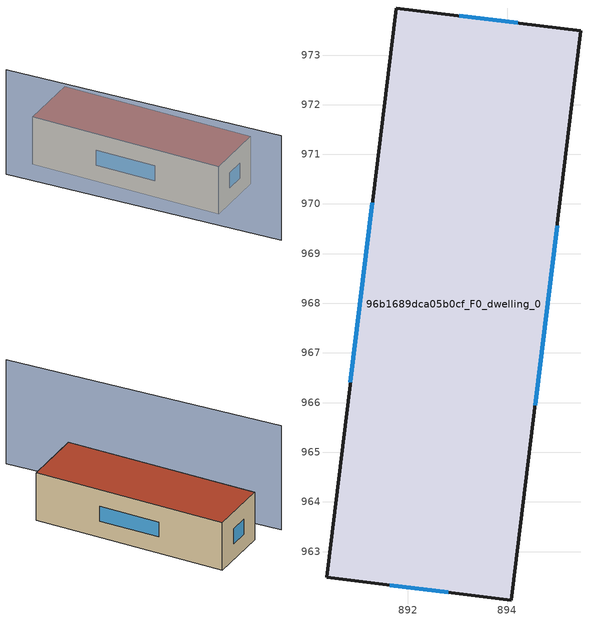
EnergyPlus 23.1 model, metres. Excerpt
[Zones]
96b1689dca05b0cf_F0_dwelling_0
 floor ground (EU_floor_Construction): 895.48,973.49 894.08,962.03 890.36,962.48 891.76,973.95 z0
 wall outside (EU_wall_Construction): 891.76,973.95 890.36,962.48 894.08,962.03 895.48,973.49 891.76,973.95 z0:3
 window (EU_Window_Construction): 891.28,970.02 890.84,966.41 / 894.21,973.65 893.04,973.79 / 894.56,965.95 895.01,969.57 / 891.64,962.32 892.81,962.18 z1.03:1.97
 roof outside (EU_roof_Construction): 894.08,962.03 895.48,973.49 891.76,973.95 890.36,962.48 z3
shading: 890.24,974.89 888.98,958.29 z0:6.6
[Building]
EU S2 Campaign: North Axis=0; Terrain=City; Solar Distribution=FullExterior
[Site:Location]
Cape.Town.Intl.AP: Latitude=-33.965; Longitude=18.602; Time Zone=2; Elevation=46
[SizingPeriod:WeatherFileDays]
AnnualSizingPeriod: Begin Month=1; Begin Day of Month=1; End Month=12; End Day of Month=31; Day of Week for Start Day=Monday; Use Weather File Daylight Saving Period=No; Use Weather File Rain and Snow Indicators=No
[MATERIAL]
EU_InternalMass_Material: Roughness=MediumRough; Thickness=0.1; Conductivity=1; Density=1800; Specific Heat=900; Thermal Absorptance=0.9; Solar Absorptance=0.7; Visible Absorptance=0.7
[MATERIAL:NOMASS] Roughness=MediumRough; Thermal Absorptance=0.9; Solar Absorptance=0.7; Visible Absorptance=0.7
Name | Thermal Resistance
EU_wall_NoMass | 0.493876
EU_roof_NoMass | 0.449382
EU_floor_NoMass | 1.25
[WINDOWMATERIAL:SIMPLEGLAZINGSYSTEM]
EU_Window_SimpleGlazing: UFactor=4.4; Solar Heat Gain Coefficient=0.85; Visible Transmittance=0.85
[CONSTRUCTION]
EU_wall_Construction: EU_wall_NoMass
EU_roof_Construction: EU_roof_NoMass
EU_floor_Construction: EU_floor_NoMass
EU_Window_Construction: EU_Window_SimpleGlazing
EU_InternalMass_Construction: EU_InternalMass_Material
[ZONE]
96b1689dca05b0cf_F0_dwelling_0: Type=1; Multiplier=1; Ceiling Height=autocalculate; Volume=129.988; Floor Area=autocalculate; Part of Total Floor Area=Yes
[INTERNALMASS]
96b1689dca05b0cf_F0_dwelling_0_EU_InternalMass: Construction=EU_InternalMass_Construction; Zone or ZoneList=96b1689dca05b0cf_F0_dwelling_0; Surface Area=43.3291
[OTHEREQUIPMENT]
EU_Step8_InternalGain_96b1689dca05b0cf_F0_dwelling_0_f000: Fuel Type=Electricity; Zone or ZoneList or Space or SpaceList=96b1689dca05b0cf_F0_dwelling_0; Schedule=EU_Step8_GainSchedule_96b1689dca05b0cf_F0_dwelling_0_f000; Design Level Calculation Method=Watts/Area; Power per Zone Floor Area=1; Fraction Latent=0; Fraction Radiant=0; Fraction Lost=0; Carbon Dioxide Generation Rate=0; EndUse Subcategory=EU_Step8_InternalGains
[ZONEVENTILATION:DESIGNFLOWRATE]
EU_ConstantAir_96b1689dca05b0cf_F0_dwelling_0: Zone or ZoneList or Space or SpaceList=96b1689dca05b0cf_F0_dwelling_0; Schedule=EU_AlwaysOn; Design Flow Rate Calculation Method=AirChanges/Hour; Air Changes per Hour=0.64; Ventilation Type=Natural; Fan Pressure Rise=0; Fan Total Efficiency=1; Constant Term Coefficient=1; Temperature Term Coefficient=0; Velocity Term Coefficient=0; Velocity Squared Term Coefficient=0; Minimum Indoor Temperature=-100; Maximum Indoor Temperature=100; Delta Temperature=-100; Minimum Outdoor Temperature=-100; Maximum Outdoor Temperature=100; Maximum Wind Speed=40
[HVACTEMPLATE:THERMOSTAT]
EU_HeatOnly_96b1689dca05b0cf_F0_dwelling_0: Constant Heating Setpoint=20; Constant Cooling Setpoint=50
[HVACTEMPLATE:ZONE:IDEALLOADSAIRSYSTEM]
96b1689dca05b0cf_F0_dwelling_0: Template Thermostat=EU_HeatOnly_96b1689dca05b0cf_F0_dwelling_0; System Availability Schedule=EU_AlwaysOn; Maximum Heating Supply Air Temperature=50; Minimum Cooling Supply Air Temperature=13; Maximum Heating Supply Air Humidity Ratio=0.0156; Minimum Cooling Supply Air Humidity Ratio=0.0077; Heating Limit=NoLimit; Cooling Limit=NoLimit; Heating Availability Schedule=EU_AlwaysOn; Cooling Availability Schedule=EU_CoolingOff; Dehumidification Control Type=ConstantSensibleHeatRatio; Cooling Sensible Heat Ratio=0.7; Dehumidification Setpoint=60; Humidification Control Type=None; Humidification Setpoint=30; Outdoor Air Method=None; Outdoor Air Flow Rate per Person=0.00944; Outdoor Air Flow Rate per Zone Floor Area=0; Outdoor Air Flow Rate per Zone=0; Demand Controlled Ventilation Type=None; Outdoor Air Economizer Type=NoEconomizer; Heat Recovery Type=None; Sensible Heat Recovery Effectiveness=0.7; Latent Heat Recovery Effectiveness=0.65
[SIZING:ZONE]
96b1689dca05b0cf_F0_dwelling_0: Zone Cooling Design Supply Air Temperature Input Method=SupplyAirTemperature; Zone Cooling Design Supply Air Temperature=13; Zone Heating Design Supply Air Temperature Input Method=SupplyAirTemperature; Zone Heating Design Supply Air Temperature=50; Zone Cooling Design Supply Air Humidity Ratio=0.008; Zone Heating Design Supply Air Humidity Ratio=0.008; Cooling Design Air Flow Method=DesignDay; Cooling Design Air Flow Rate=0; Cooling Minimum Air Flow per Zone Floor Area=0.000762; Cooling Minimum Air Flow=0; Cooling Minimum Air Flow Fraction=0.2; Heating Design Air Flow Method=DesignDay; Heating Design Air Flow Rate=0; Heating Maximum Air Flow per Zone Floor Area=0.002032; Heating Maximum Air Flow=0.141576; Heating Maximum Air Flow Fraction=0.3; Account for Dedicated Outdoor Air System=No; Dedicated Outdoor Air System Control Strategy=NeutralSupplyAir; Dedicated Outdoor Air Low Setpoint Temperature for Design=autosize; Dedicated Outdoor Air High Setpoint Temperature for Design=autosize; Zone Load Sizing Method=Sensible Load Only No Latent Load; Zone Latent Cooling Design Supply Air Humidity Ratio Input Method=HumidityRatioDifference; Zone Cooling Design Supply Air Humidity Ratio Difference=0.005; Zone Latent Heating Design Supply Air Humidity Ratio Input Method=HumidityRatioDifference; Zone Humidification Design Supply Air Humidity Ratio Difference=0.005
[SCHEDULE:CONSTANT]
Name | Hourly Value
EU_AlwaysOn | 1
EU_CoolingOff | 0
[SCHEDULE:FILE]
EU_Step8_GainSchedule_96b1689dca05b0cf_F0_dwelling_0_f000: File=../../schedules/96b1689dca05b0cf/96b1689dca05b0cf_F0_dwelling_0_f000_gain.csv; Column Number=1; Rows to Skip at Top=0; Number of Hours of Data=8760; Column Separator=Comma; Interpolate to Timestep=No; Minutes per Item=60; Adjust Schedule for Daylight Savings=Yes
